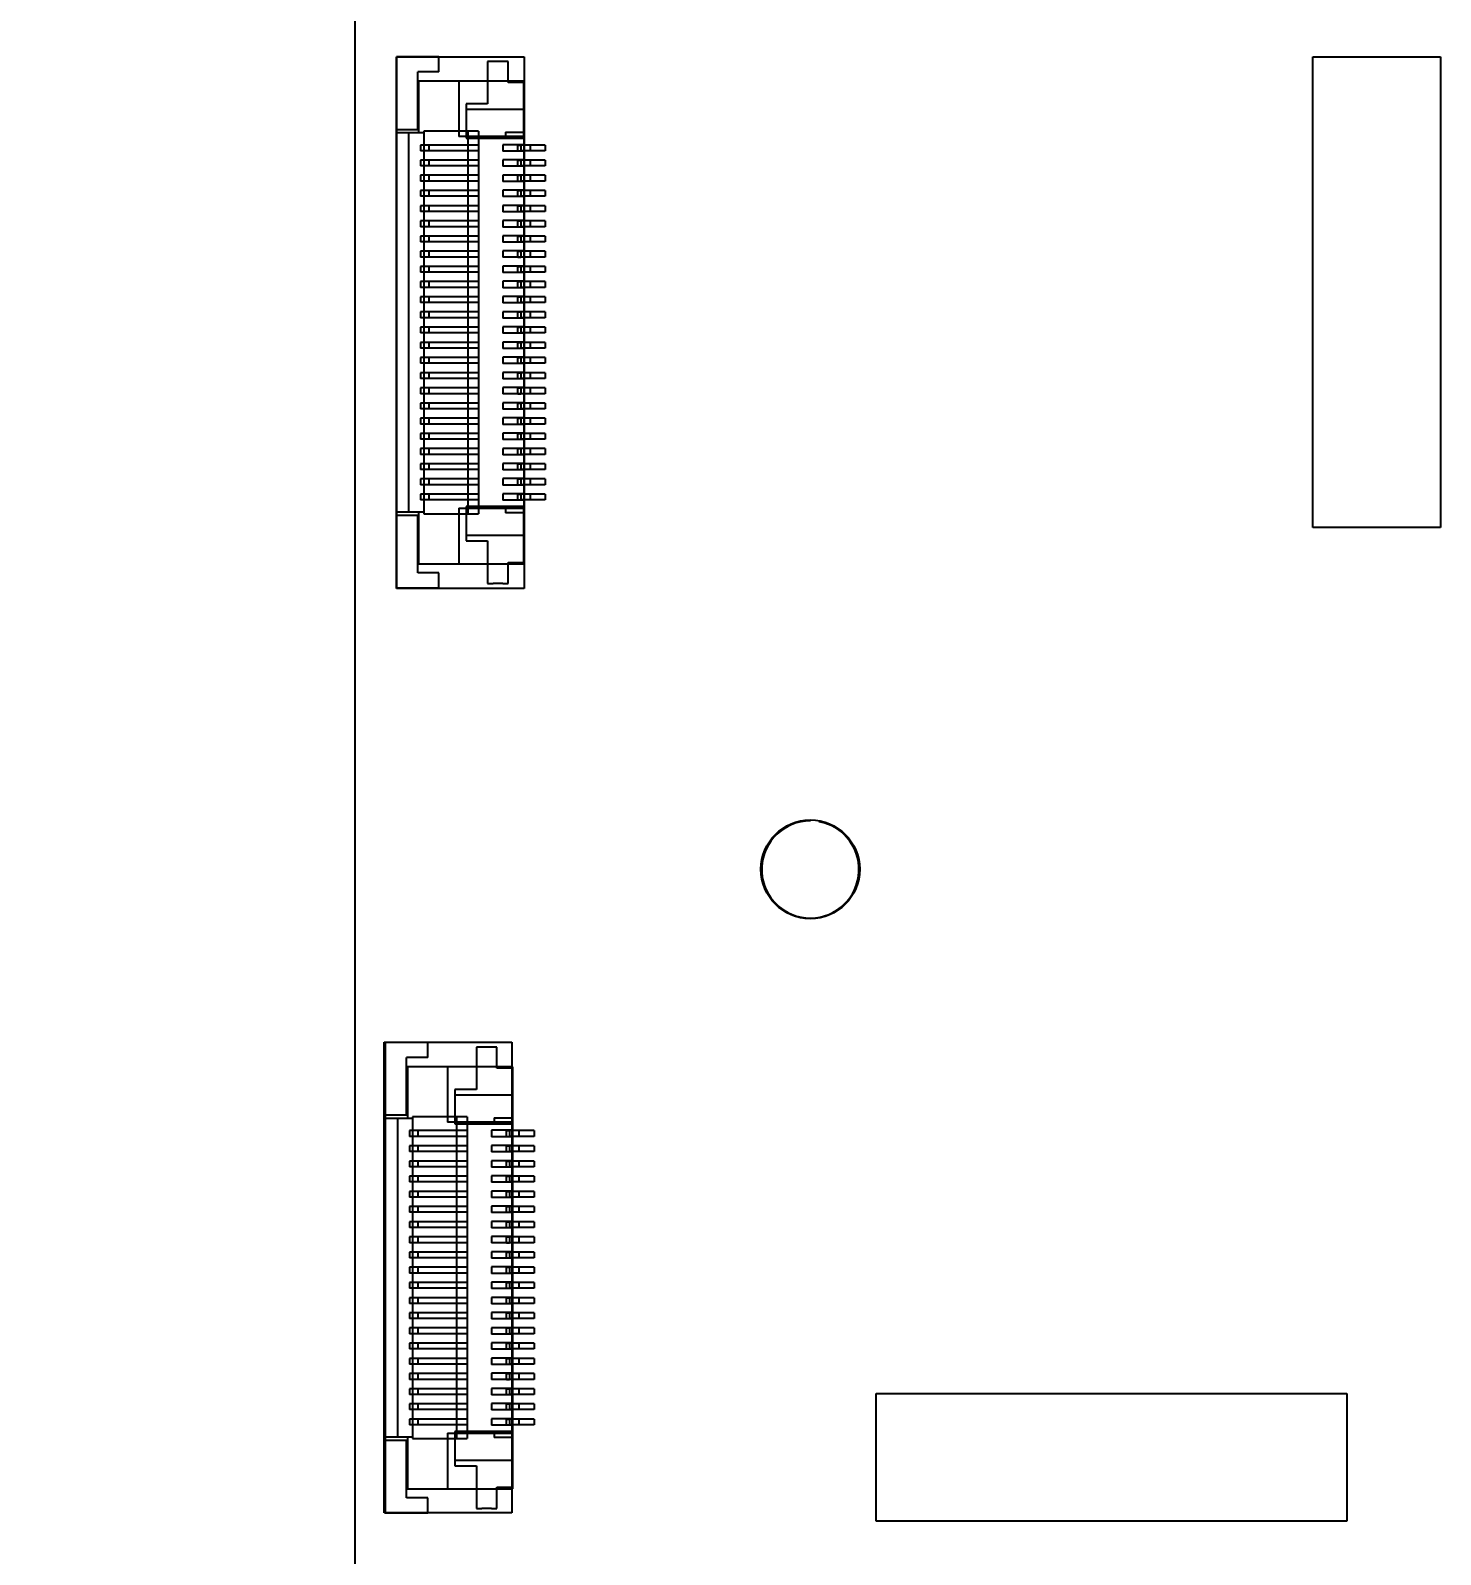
# Model space of a CAD drawing. Header units: inches. Extents: x 0 to 8.3, y 0 to 11.7.
# Drawn here: x 1.828 to 3.656, y 4.872 to 6.848 of the extents above; entities that cross this region are included whole.
import ezdxf

# ---------------------------------------------------------------- set-up
doc = ezdxf.new("R2010")
doc.units = ezdxf.units.IN
doc.header["$LTSCALE"] = 0.762205
doc.header["$MEASUREMENT"] = 0
doc.layers.get('0').update_dxf_attribs({"linetype": 'CONTINUOUS'})
doc.layers.add('02___PRT_ALL_AXES', color=7, linetype='CONTINUOUS')
doc.layers.add('03___PRT_ALL_CURVES', color=7, linetype='CONTINUOUS')
doc.styles.get("Standard").update_dxf_attribs({"font": 'txt', "width": 0.8})
doc.dimstyles.new('DIMSTYLE_1', dxfattribs={"dimtxt": 0.15625, "dimasz": 0.1875, "dimexe": 0.125, "dimexo": 0.0625, "dimgap": 0.078125, "dimtad": 0, "dimtih": 1, "dimtoh": 1, "dimzin": 4, "dimdsep": 46, "dimtxsty": 'STANDARD', "dimblk": 'CLOSED', "dimblk1": 'CLOSED', "dimblk2": 'CLOSED', "dimcen": 0.09, "dimadec": 0, "dimazin": 0, "dimtfac": 1, "dimtofl": 0, "dimtmove": 0, "dimatfit": 3, "dimldrblk": 'CLOSED', "dimfxl": 1, "dimtolj": 1, "dimtzin": 4, "dimarcsym": 0})

# ---------------------------------------------------------------- blocks, each defined once
blk = doc.blocks.new('_CLOSED')
at = {"color": 0, "linetype": 'BYBLOCK'}
for p, q in [((0, 0), (-1, 0.167)), ((-1, 0.167), (-1, -0.167)), ((-1, -0.167), (0, 0)), ((-1, 0), (0, 0))]:
    blk.add_line(p, q, dxfattribs=at)
blk = doc.blocks.new('*D0')
at = {"color": 2, "linetype": 'CONTINUOUS'}
for p, q in [((2.3435, 10.5477), (1.1297, 10.5477)), ((1.2547, 10.5477), (1.2547, 5.9165)), ((1.2547, 0.9729), (1.2547, 5.604)), ((2.3435, 0.9729), (1.1297, 0.9729))]:
    blk.add_line(p, q, dxfattribs=at)
at = {"color": 2, "linetype": 'CONTINUOUS', "xscale": 0.1875, "yscale": 0.1875, "zscale": 0.1875}
for p, rotation in [((1.2547, 10.5477), 90), ((1.2547, 0.9729), 270)]:
    blk.add_blockref('_CLOSED', p, dxfattribs=dict(at, rotation=rotation))
at = {"color": 2, "linetype": 'CONTINUOUS', "insert": (1.2547, 5.8384), "char_height": 0.15625, "width": 0.625, "attachment_point": 2, "line_spacing_factor": 0.9}
blk.add_mtext('243.2', dxfattribs=at)

msp = doc.modelspace()

# ---------------------------------------------------------------- linework, layer by layer
at = {"color": 7, "linetype": 'CONTINUOUS'}
for p, q in [((2.2485, 10.3902), (2.2485, 1.0516)), ((2.4599, 6.692), (2.4599, 6.6994)), ((2.4599, 6.6994), (2.4636, 6.6994)), ((2.4636, 6.6994), (2.4636, 6.692)), ((2.4599, 6.692), (2.4636, 6.692)), ((2.4599, 6.6723), (2.4599, 6.6797)), ((2.4599, 6.6797), (2.4636, 6.6797)), ((2.4636, 6.6797), (2.4636, 6.6723)), ((2.4599, 6.6723), (2.4636, 6.6723)), ((2.4599, 6.6526), (2.4599, 6.6601)), ((2.4599, 6.6601), (2.4636, 6.6601)), ((2.4636, 6.6601), (2.4636, 6.6526)), ((2.4599, 6.6526), (2.4636, 6.6526)), ((2.4599, 6.6329), (2.4599, 6.6404)), ((2.4599, 6.6404), (2.4636, 6.6404)), ((2.4636, 6.6404), (2.4636, 6.6329)), ((2.4599, 6.6329), (2.4636, 6.6329)), ((2.4599, 6.6132), (2.4599, 6.6207)), ((2.4599, 6.6207), (2.4636, 6.6207)), ((2.4636, 6.6207), (2.4636, 6.6132)), ((2.4599, 6.6132), (2.4636, 6.6132)), ((2.4599, 6.5935), (2.4599, 6.601)), ((2.4599, 6.601), (2.4636, 6.601)), ((2.4636, 6.601), (2.4636, 6.5935)), ((2.4599, 6.5935), (2.4636, 6.5935)), ((2.4599, 6.5738), (2.4599, 6.5813)), ((2.4599, 6.5813), (2.4636, 6.5813)), ((2.4636, 6.5813), (2.4636, 6.5738)), ((2.4599, 6.5738), (2.4636, 6.5738)), ((2.4599, 6.5542), (2.4599, 6.5616)), ((2.4599, 6.5616), (2.4636, 6.5616)), ((2.4636, 6.5616), (2.4636, 6.5542)), ((2.4599, 6.5542), (2.4636, 6.5542)), ((2.4599, 6.5345), (2.4599, 6.542)), ((2.4599, 6.542), (2.4636, 6.542)), ((2.4636, 6.542), (2.4636, 6.5345)), ((2.4599, 6.5345), (2.4636, 6.5345)), ((2.4599, 6.5148), (2.4599, 6.5223)), ((2.4599, 6.5223), (2.4636, 6.5223)), ((2.4636, 6.5223), (2.4636, 6.5148)), ((2.4599, 6.5148), (2.4636, 6.5148)), ((2.4599, 6.4951), (2.4599, 6.5026)), ((2.4599, 6.5026), (2.4636, 6.5026)), ((2.4636, 6.5026), (2.4636, 6.4951)), ((2.4599, 6.4951), (2.4636, 6.4951)), ((2.4599, 6.4754), (2.4599, 6.4829)), ((2.4599, 6.4829), (2.4636, 6.4829)), ((2.4636, 6.4829), (2.4636, 6.4754)), ((2.4599, 6.4754), (2.4636, 6.4754)), ((2.4599, 6.4557), (2.4599, 6.4632)), ((2.4599, 6.4632), (2.4636, 6.4632)), ((2.4636, 6.4632), (2.4636, 6.4557)), ((2.4599, 6.4557), (2.4636, 6.4557)), ((2.4599, 6.436), (2.4599, 6.4435)), ((2.4599, 6.4435), (2.4636, 6.4435)), ((2.4636, 6.4435), (2.4636, 6.436)), ((2.4599, 6.436), (2.4636, 6.436)), ((2.4599, 6.4164), (2.4599, 6.4238)), ((2.4599, 6.4238), (2.4636, 6.4238)), ((2.4636, 6.4238), (2.4636, 6.4164)), ((2.4599, 6.4164), (2.4636, 6.4164)), ((2.4599, 6.3967), (2.4599, 6.4042)), ((2.4599, 6.4042), (2.4636, 6.4042)), ((2.4636, 6.4042), (2.4636, 6.3967)), ((2.4599, 6.3967), (2.4636, 6.3967)), ((2.4599, 6.377), (2.4599, 6.3845)), ((2.4599, 6.3845), (2.4636, 6.3845)), ((2.4636, 6.3845), (2.4636, 6.377)), ((2.4599, 6.377), (2.4636, 6.377)), ((2.4599, 6.3573), (2.4599, 6.3648)), ((2.4599, 6.3648), (2.4636, 6.3648)), ((2.4636, 6.3648), (2.4636, 6.3573)), ((2.4599, 6.3573), (2.4636, 6.3573)), ((2.4599, 6.3376), (2.4599, 6.3451)), ((2.4599, 6.3451), (2.4636, 6.3451)), ((2.4636, 6.3451), (2.4636, 6.3376)), ((2.4599, 6.3376), (2.4636, 6.3376)), ((2.4599, 6.3179), (2.4599, 6.3254)), ((2.4599, 6.3254), (2.4636, 6.3254)), ((2.4636, 6.3254), (2.4636, 6.3179)), ((2.4599, 6.3179), (2.4636, 6.3179)), ((2.4599, 6.2983), (2.4599, 6.3057)), ((2.4599, 6.3057), (2.4636, 6.3057)), ((2.4636, 6.3057), (2.4636, 6.2983)), ((2.4599, 6.2983), (2.4636, 6.2983)), ((2.4599, 6.2786), (2.4599, 6.286)), ((2.4599, 6.286), (2.4636, 6.286)), ((2.4636, 6.286), (2.4636, 6.2786)), ((2.4599, 6.2786), (2.4636, 6.2786)), ((2.4599, 6.2589), (2.4599, 6.2664)), ((2.4599, 6.2664), (2.4636, 6.2664)), ((2.4636, 6.2664), (2.4636, 6.2589)), ((2.4599, 6.2589), (2.4636, 6.2589)), ((2.4599, 6.2392), (2.4599, 6.2467)), ((2.4599, 6.2467), (2.4636, 6.2467)), ((2.4636, 6.2467), (2.4636, 6.2392)), ((2.4599, 6.2392), (2.4636, 6.2392)), ((2.4453, 5.414), (2.4453, 5.4215)), ((2.4453, 5.4215), (2.4491, 5.4215)), ((2.4491, 5.4215), (2.4491, 5.414)), ((2.4453, 5.414), (2.4491, 5.414)), ((2.4453, 5.3943), (2.4453, 5.4018)), ((2.4453, 5.4018), (2.4491, 5.4018)), ((2.4491, 5.4018), (2.4491, 5.3943)), ((2.4453, 5.3943), (2.4491, 5.3943)), ((2.4453, 5.3746), (2.4453, 5.3821)), ((2.4453, 5.3821), (2.4491, 5.3821)), ((2.4491, 5.3821), (2.4491, 5.3746)), ((2.4453, 5.3746), (2.4491, 5.3746)), ((2.4453, 5.3549), (2.4453, 5.3624)), ((2.4453, 5.3624), (2.4491, 5.3624)), ((2.4491, 5.3624), (2.4491, 5.3549)), ((2.4453, 5.3549), (2.4491, 5.3549)), ((2.4453, 5.3353), (2.4453, 5.3427)), ((2.4453, 5.3427), (2.4491, 5.3427)), ((2.4491, 5.3427), (2.4491, 5.3353)), ((2.4453, 5.3353), (2.4491, 5.3353)), ((2.4453, 5.3156), (2.4453, 5.3231)), ((2.4453, 5.3231), (2.4491, 5.3231)), ((2.4453, 5.3156), (2.4491, 5.3156)), ((2.4491, 5.3231), (2.4491, 5.3156)), ((2.4453, 5.2959), (2.4453, 5.3034)), ((2.4453, 5.3034), (2.4491, 5.3034)), ((2.4453, 5.2959), (2.4491, 5.2959)), ((2.4491, 5.3034), (2.4491, 5.2959)), ((2.4453, 5.2762), (2.4453, 5.2837)), ((2.4453, 5.2837), (2.4491, 5.2837)), ((2.4453, 5.2762), (2.4491, 5.2762)), ((2.4491, 5.2837), (2.4491, 5.2762)), ((2.4453, 5.2565), (2.4453, 5.264)), ((2.4453, 5.264), (2.4491, 5.264)), ((2.4453, 5.2565), (2.4491, 5.2565)), ((2.4491, 5.264), (2.4491, 5.2565)), ((2.4453, 5.2368), (2.4453, 5.2443)), ((2.4453, 5.2443), (2.4491, 5.2443)), ((2.4453, 5.2368), (2.4491, 5.2368)), ((2.4491, 5.2443), (2.4491, 5.2368)), ((2.4453, 5.2171), (2.4453, 5.2246)), ((2.4453, 5.2246), (2.4491, 5.2246)), ((2.4453, 5.2171), (2.4491, 5.2171)), ((2.4491, 5.2246), (2.4491, 5.2171)), ((2.4453, 5.1975), (2.4453, 5.2049)), ((2.4453, 5.2049), (2.4491, 5.2049)), ((2.4453, 5.1975), (2.4491, 5.1975)), ((2.4491, 5.2049), (2.4491, 5.1975)), ((2.4453, 5.1778), (2.4453, 5.1853)), ((2.4453, 5.1853), (2.4491, 5.1853)), ((2.4453, 5.1778), (2.4491, 5.1778)), ((2.4491, 5.1853), (2.4491, 5.1778)), ((2.4453, 5.1581), (2.4453, 5.1656)), ((2.4453, 5.1656), (2.4491, 5.1656)), ((2.4453, 5.1581), (2.4491, 5.1581)), ((2.4491, 5.1656), (2.4491, 5.1581)), ((2.4453, 5.1384), (2.4453, 5.1459)), ((2.4453, 5.1459), (2.4491, 5.1459)), ((2.4453, 5.1384), (2.4491, 5.1384)), ((2.4491, 5.1459), (2.4491, 5.1384)), ((2.4453, 5.1187), (2.4453, 5.1262)), ((2.4453, 5.1262), (2.4491, 5.1262)), ((2.4453, 5.1187), (2.4491, 5.1187)), ((2.4491, 5.1262), (2.4491, 5.1187)), ((2.4453, 5.099), (2.4453, 5.1065)), ((2.4453, 5.1065), (2.4491, 5.1065)), ((2.4453, 5.099), (2.4491, 5.099)), ((2.4491, 5.1065), (2.4491, 5.099)), ((2.4453, 5.0794), (2.4453, 5.0868)), ((2.4453, 5.0868), (2.4491, 5.0868)), ((2.4453, 5.0794), (2.4491, 5.0794)), ((2.4491, 5.0868), (2.4491, 5.0794)), ((2.4453, 5.0597), (2.4453, 5.0671)), ((2.4453, 5.0671), (2.4491, 5.0671)), ((2.4453, 5.0597), (2.4491, 5.0597)), ((2.4491, 5.0671), (2.4491, 5.0597)), ((2.4453, 5.04), (2.4453, 5.0475)), ((2.4453, 5.0475), (2.4491, 5.0475)), ((2.4453, 5.04), (2.4491, 5.04)), ((2.4491, 5.0475), (2.4491, 5.04))]:
    msp.add_line(p, q, dxfattribs=at)
at = {"color": 6, "linetype": 'CONTINUOUS'}
for p, q in [((2.3024, 6.8138), (2.3024, 6.1248)), ((2.3575, 6.8138), (2.3024, 6.8138)), ((2.3575, 6.7941), (2.3575, 6.8138)), ((2.4205, 6.8077), (2.4205, 6.7526)), ((2.4276, 6.8077), (2.4205, 6.8077)), ((2.4402, 6.8079), (2.4276, 6.8077)), ((2.4473, 6.8079), (2.4402, 6.8079)), ((2.4473, 6.7803), (2.4473, 6.8079)), ((2.33, 6.7193), (2.33, 6.7941)), ((2.3575, 6.7941), (2.33, 6.7941)), ((2.3312, 6.7823), (2.3312, 6.7154)), ((2.4678, 6.7823), (2.3312, 6.7823)), ((2.3831, 6.7823), (2.3831, 6.7103)), ((2.4674, 6.7803), (2.4473, 6.7803)), ((2.4674, 6.7081), (2.4674, 6.7803)), ((2.4678, 6.1563), (2.4678, 6.7823)), ((2.3312, 6.7469), (2.33, 6.7469)), ((2.3926, 6.7526), (2.3926, 6.7081)), ((2.4205, 6.7526), (2.3926, 6.7526)), ((2.4674, 6.7455), (2.3926, 6.7455)), ((2.3312, 6.7193), (2.3024, 6.7193)), ((2.3312, 6.724), (2.33, 6.724)), ((2.3378, 6.7154), (2.3024, 6.7154)), ((2.3182, 6.7154), (2.3182, 6.2233)), ((2.3338, 6.6994), (2.3338, 6.692)), ((2.4087, 6.6994), (2.3338, 6.6994)), ((2.3378, 6.7173), (2.3378, 6.2213)), ((2.4087, 6.7173), (2.3378, 6.7173)), ((2.345, 6.692), (2.345, 6.6994)), ((2.4678, 6.7103), (2.3831, 6.7103)), ((2.3926, 6.714), (2.3923, 6.7103)), ((2.3926, 6.7081), (2.4674, 6.7081)), ((2.3949, 6.7173), (2.3949, 6.2213)), ((2.4087, 6.7173), (2.4087, 6.2213)), ((2.4402, 6.6998), (2.4402, 6.6916)), ((2.4678, 6.6998), (2.4402, 6.6998)), ((2.4438, 6.7159), (2.4438, 6.7103)), ((2.4438, 6.7159), (2.4674, 6.7159)), ((2.4953, 6.6994), (2.4636, 6.6994)), ((2.4756, 6.6994), (2.4756, 6.692)), ((2.4953, 6.6994), (2.4953, 6.692)), ((2.4087, 6.692), (2.3338, 6.692)), ((2.3338, 6.6797), (2.3338, 6.6723)), ((2.4087, 6.6797), (2.3338, 6.6797)), ((2.345, 6.6723), (2.345, 6.6797)), ((2.4678, 6.6916), (2.4402, 6.6916)), ((2.4402, 6.6801), (2.4402, 6.6719)), ((2.4678, 6.6801), (2.4402, 6.6801)), ((2.4953, 6.692), (2.4636, 6.692)), ((2.4953, 6.6797), (2.4636, 6.6797)), ((2.4756, 6.6797), (2.4756, 6.6723)), ((2.4953, 6.6797), (2.4953, 6.6723)), ((2.4087, 6.6723), (2.3338, 6.6723)), ((2.3338, 6.6601), (2.3338, 6.6526)), ((2.4087, 6.6601), (2.3338, 6.6601)), ((2.345, 6.6526), (2.345, 6.6601)), ((2.4678, 6.6719), (2.4402, 6.6719)), ((2.4402, 6.6605), (2.4402, 6.6522)), ((2.4678, 6.6605), (2.4402, 6.6605)), ((2.4953, 6.6723), (2.4636, 6.6723)), ((2.4953, 6.6601), (2.4636, 6.6601)), ((2.4756, 6.6601), (2.4756, 6.6526)), ((2.4953, 6.6601), (2.4953, 6.6526)), ((2.4087, 6.6526), (2.3338, 6.6526)), ((2.3338, 6.6404), (2.3338, 6.6329)), ((2.4087, 6.6404), (2.3338, 6.6404)), ((2.345, 6.6329), (2.345, 6.6404)), ((2.4678, 6.6522), (2.4402, 6.6522)), ((2.4402, 6.6408), (2.4402, 6.6325)), ((2.4678, 6.6408), (2.4402, 6.6408)), ((2.4953, 6.6526), (2.4636, 6.6526)), ((2.4953, 6.6404), (2.4636, 6.6404)), ((2.4756, 6.6404), (2.4756, 6.6329)), ((2.4953, 6.6404), (2.4953, 6.6329)), ((2.4087, 6.6329), (2.3338, 6.6329)), ((2.3338, 6.6207), (2.3338, 6.6132)), ((2.4087, 6.6207), (2.3338, 6.6207)), ((2.345, 6.6132), (2.345, 6.6207)), ((2.4678, 6.6325), (2.4402, 6.6325)), ((2.4402, 6.6211), (2.4402, 6.6128)), ((2.4678, 6.6211), (2.4402, 6.6211)), ((2.4953, 6.6329), (2.4636, 6.6329)), ((2.4953, 6.6207), (2.4636, 6.6207)), ((2.4756, 6.6207), (2.4756, 6.6132)), ((2.4953, 6.6207), (2.4953, 6.6132)), ((2.4087, 6.6132), (2.3338, 6.6132)), ((2.3338, 6.601), (2.3338, 6.5935)), ((2.4087, 6.601), (2.3338, 6.601)), ((2.345, 6.5935), (2.345, 6.601)), ((2.4678, 6.6128), (2.4402, 6.6128)), ((2.4402, 6.6014), (2.4402, 6.5931)), ((2.4678, 6.6014), (2.4402, 6.6014)), ((2.4953, 6.6132), (2.4636, 6.6132)), ((2.4953, 6.601), (2.4636, 6.601)), ((2.4756, 6.601), (2.4756, 6.5935)), ((2.4953, 6.601), (2.4953, 6.5935)), ((2.4087, 6.5935), (2.3338, 6.5935)), ((2.3338, 6.5813), (2.3338, 6.5738)), ((2.4087, 6.5813), (2.3338, 6.5813)), ((2.345, 6.5738), (2.345, 6.5813)), ((2.4678, 6.5931), (2.4402, 6.5931)), ((2.4402, 6.5817), (2.4402, 6.5734)), ((2.4678, 6.5817), (2.4402, 6.5817)), ((2.4953, 6.5935), (2.4636, 6.5935)), ((2.4953, 6.5813), (2.4636, 6.5813)), ((2.4756, 6.5813), (2.4756, 6.5738)), ((2.4953, 6.5813), (2.4953, 6.5738)), ((2.4087, 6.5738), (2.3338, 6.5738)), ((2.3338, 6.5616), (2.3338, 6.5542)), ((2.4087, 6.5616), (2.3338, 6.5616)), ((2.345, 6.5542), (2.345, 6.5616)), ((2.4678, 6.5734), (2.4402, 6.5734)), ((2.4402, 6.562), (2.4402, 6.5538)), ((2.4678, 6.562), (2.4402, 6.562)), ((2.4953, 6.5738), (2.4636, 6.5738)), ((2.4953, 6.5616), (2.4636, 6.5616)), ((2.4756, 6.5616), (2.4756, 6.5542)), ((2.4953, 6.5616), (2.4953, 6.5542)), ((2.4087, 6.5542), (2.3338, 6.5542)), ((2.3338, 6.542), (2.3338, 6.5345)), ((2.4087, 6.542), (2.3338, 6.542)), ((2.345, 6.5345), (2.345, 6.542)), ((2.4678, 6.5538), (2.4402, 6.5538)), ((2.4402, 6.5423), (2.4402, 6.5341)), ((2.4678, 6.5423), (2.4402, 6.5423)), ((2.4953, 6.5542), (2.4636, 6.5542)), ((2.4953, 6.542), (2.4636, 6.542)), ((2.4756, 6.542), (2.4756, 6.5345)), ((2.4953, 6.542), (2.4953, 6.5345)), ((2.4087, 6.5345), (2.3338, 6.5345)), ((2.3338, 6.5223), (2.3338, 6.5148)), ((2.4087, 6.5223), (2.3338, 6.5223)), ((2.345, 6.5148), (2.345, 6.5223)), ((2.4678, 6.5341), (2.4402, 6.5341)), ((2.4402, 6.5227), (2.4402, 6.5144)), ((2.4678, 6.5227), (2.4402, 6.5227)), ((2.4953, 6.5345), (2.4636, 6.5345)), ((2.4953, 6.5223), (2.4636, 6.5223)), ((2.4756, 6.5223), (2.4756, 6.5148)), ((2.4953, 6.5223), (2.4953, 6.5148)), ((2.4087, 6.5148), (2.3338, 6.5148)), ((2.3338, 6.5026), (2.3338, 6.4951)), ((2.4087, 6.5026), (2.3338, 6.5026)), ((2.345, 6.4951), (2.345, 6.5026)), ((2.4678, 6.5144), (2.4402, 6.5144)), ((2.4402, 6.503), (2.4402, 6.4947)), ((2.4678, 6.503), (2.4402, 6.503)), ((2.4953, 6.5148), (2.4636, 6.5148)), ((2.4953, 6.5026), (2.4636, 6.5026)), ((2.4756, 6.5026), (2.4756, 6.4951)), ((2.4953, 6.5026), (2.4953, 6.4951)), ((2.4087, 6.4951), (2.3338, 6.4951)), ((2.3338, 6.4829), (2.3338, 6.4754)), ((2.4087, 6.4829), (2.3338, 6.4829)), ((2.345, 6.4754), (2.345, 6.4829)), ((2.4678, 6.4947), (2.4402, 6.4947)), ((2.4402, 6.4833), (2.4402, 6.475)), ((2.4678, 6.4833), (2.4402, 6.4833)), ((2.4953, 6.4951), (2.4636, 6.4951)), ((2.4953, 6.4829), (2.4636, 6.4829)), ((2.4756, 6.4829), (2.4756, 6.4754)), ((2.4953, 6.4829), (2.4953, 6.4754)), ((2.4087, 6.4754), (2.3338, 6.4754)), ((2.3338, 6.4632), (2.3338, 6.4557)), ((2.4087, 6.4632), (2.3338, 6.4632)), ((2.345, 6.4557), (2.345, 6.4632)), ((2.4678, 6.475), (2.4402, 6.475)), ((2.4402, 6.4636), (2.4402, 6.4553)), ((2.4678, 6.4636), (2.4402, 6.4636)), ((2.4953, 6.4754), (2.4636, 6.4754)), ((2.4953, 6.4632), (2.4636, 6.4632)), ((2.4756, 6.4632), (2.4756, 6.4557)), ((2.4953, 6.4632), (2.4953, 6.4557)), ((2.4087, 6.4557), (2.3338, 6.4557)), ((2.3338, 6.4435), (2.3338, 6.436)), ((2.4087, 6.4435), (2.3338, 6.4435)), ((2.345, 6.436), (2.345, 6.4435)), ((2.4678, 6.4553), (2.4402, 6.4553)), ((2.4402, 6.4439), (2.4402, 6.4357)), ((2.4678, 6.4439), (2.4402, 6.4439)), ((2.4953, 6.4557), (2.4636, 6.4557)), ((2.4953, 6.4435), (2.4636, 6.4435)), ((2.4756, 6.4435), (2.4756, 6.436)), ((2.4953, 6.4435), (2.4953, 6.436)), ((2.4087, 6.436), (2.3338, 6.436)), ((2.3338, 6.4238), (2.3338, 6.4164)), ((2.4087, 6.4238), (2.3338, 6.4238)), ((2.345, 6.4164), (2.345, 6.4238)), ((2.4678, 6.4357), (2.4402, 6.4357)), ((2.4402, 6.4242), (2.4402, 6.416)), ((2.4678, 6.4242), (2.4402, 6.4242)), ((2.4953, 6.436), (2.4636, 6.436)), ((2.4953, 6.4238), (2.4636, 6.4238)), ((2.4756, 6.4238), (2.4756, 6.4164)), ((2.4953, 6.4238), (2.4953, 6.4164)), ((2.4087, 6.4164), (2.3338, 6.4164)), ((2.3338, 6.4042), (2.3338, 6.3967)), ((2.4087, 6.4042), (2.3338, 6.4042)), ((2.345, 6.3967), (2.345, 6.4042)), ((2.4678, 6.416), (2.4402, 6.416)), ((2.4402, 6.4045), (2.4402, 6.3963)), ((2.4678, 6.4045), (2.4402, 6.4045)), ((2.4953, 6.4164), (2.4636, 6.4164)), ((2.4953, 6.4042), (2.4636, 6.4042)), ((2.4756, 6.4042), (2.4756, 6.3967)), ((2.4953, 6.4042), (2.4953, 6.3967)), ((2.4087, 6.3967), (2.3338, 6.3967)), ((2.3338, 6.3845), (2.3338, 6.377)), ((2.4087, 6.3845), (2.3338, 6.3845)), ((2.345, 6.377), (2.345, 6.3845)), ((2.4678, 6.3963), (2.4402, 6.3963)), ((2.4402, 6.3849), (2.4402, 6.3766)), ((2.4678, 6.3849), (2.4402, 6.3849)), ((2.4953, 6.3967), (2.4636, 6.3967)), ((2.4953, 6.3845), (2.4636, 6.3845)), ((2.4756, 6.3845), (2.4756, 6.377)), ((2.4953, 6.3845), (2.4953, 6.377)), ((2.4087, 6.377), (2.3338, 6.377)), ((2.3338, 6.3648), (2.3338, 6.3573)), ((2.4087, 6.3648), (2.3338, 6.3648)), ((2.345, 6.3573), (2.345, 6.3648)), ((2.4678, 6.3766), (2.4402, 6.3766)), ((2.4402, 6.3652), (2.4402, 6.3569)), ((2.4678, 6.3652), (2.4402, 6.3652)), ((2.4953, 6.377), (2.4636, 6.377)), ((2.4953, 6.3648), (2.4636, 6.3648)), ((2.4756, 6.3648), (2.4756, 6.3573)), ((2.4953, 6.3648), (2.4953, 6.3573)), ((2.4087, 6.3573), (2.3338, 6.3573)), ((2.3338, 6.3451), (2.3338, 6.3376)), ((2.4087, 6.3451), (2.3338, 6.3451)), ((2.345, 6.3376), (2.345, 6.3451)), ((2.4678, 6.3569), (2.4402, 6.3569)), ((2.4402, 6.3455), (2.4402, 6.3372)), ((2.4678, 6.3455), (2.4402, 6.3455)), ((2.4953, 6.3573), (2.4636, 6.3573)), ((2.4953, 6.3451), (2.4636, 6.3451)), ((2.4756, 6.3451), (2.4756, 6.3376)), ((2.4953, 6.3451), (2.4953, 6.3376)), ((2.4087, 6.3376), (2.3338, 6.3376)), ((2.3338, 6.3254), (2.3338, 6.3179)), ((2.4087, 6.3254), (2.3338, 6.3254)), ((2.345, 6.3179), (2.345, 6.3254)), ((2.4678, 6.3372), (2.4402, 6.3372)), ((2.4402, 6.3258), (2.4402, 6.3175)), ((2.4678, 6.3258), (2.4402, 6.3258)), ((2.4953, 6.3376), (2.4636, 6.3376)), ((2.4953, 6.3254), (2.4636, 6.3254)), ((2.4756, 6.3254), (2.4756, 6.3179)), ((2.4953, 6.3254), (2.4953, 6.3179)), ((2.4087, 6.3179), (2.3338, 6.3179)), ((2.3338, 6.3057), (2.3338, 6.2983)), ((2.4087, 6.3057), (2.3338, 6.3057)), ((2.345, 6.2983), (2.345, 6.3057)), ((2.4678, 6.3175), (2.4402, 6.3175)), ((2.4402, 6.3061), (2.4402, 6.2979)), ((2.4678, 6.3061), (2.4402, 6.3061)), ((2.4953, 6.3179), (2.4636, 6.3179)), ((2.4953, 6.3057), (2.4636, 6.3057)), ((2.4756, 6.3057), (2.4756, 6.2983)), ((2.4953, 6.3057), (2.4953, 6.2983)), ((2.4087, 6.2983), (2.3338, 6.2983)), ((2.3338, 6.286), (2.3338, 6.2786)), ((2.4087, 6.286), (2.3338, 6.286)), ((2.345, 6.2786), (2.345, 6.286)), ((2.4678, 6.2979), (2.4402, 6.2979)), ((2.4402, 6.2864), (2.4402, 6.2782)), ((2.4678, 6.2864), (2.4402, 6.2864)), ((2.4953, 6.2983), (2.4636, 6.2983)), ((2.4953, 6.286), (2.4636, 6.286)), ((2.4756, 6.286), (2.4756, 6.2786)), ((2.4953, 6.286), (2.4953, 6.2786)), ((2.4087, 6.2786), (2.3338, 6.2786)), ((2.3338, 6.2664), (2.3338, 6.2589)), ((2.4087, 6.2664), (2.3338, 6.2664)), ((2.345, 6.2589), (2.345, 6.2664)), ((2.4678, 6.2782), (2.4402, 6.2782)), ((2.4402, 6.2668), (2.4402, 6.2585)), ((2.4678, 6.2668), (2.4402, 6.2668)), ((2.4953, 6.2786), (2.4636, 6.2786)), ((2.4953, 6.2664), (2.4636, 6.2664)), ((2.4756, 6.2664), (2.4756, 6.2589)), ((2.4953, 6.2664), (2.4953, 6.2589)), ((2.4087, 6.2589), (2.3338, 6.2589)), ((2.3338, 6.2467), (2.3338, 6.2392)), ((2.4087, 6.2467), (2.3338, 6.2467)), ((2.345, 6.2392), (2.345, 6.2467)), ((2.4678, 6.2585), (2.4402, 6.2585)), ((2.4402, 6.2471), (2.4402, 6.2388)), ((2.4678, 6.2471), (2.4402, 6.2471)), ((2.4953, 6.2589), (2.4636, 6.2589)), ((2.4953, 6.2467), (2.4636, 6.2467)), ((2.4756, 6.2467), (2.4756, 6.2392)), ((2.4953, 6.2467), (2.4953, 6.2392)), ((2.4087, 6.2392), (2.3338, 6.2392)), ((2.3831, 6.2284), (2.3831, 6.1563)), ((2.3831, 6.2284), (2.4678, 6.2284)), ((2.3926, 6.2306), (2.3926, 6.1861)), ((2.4674, 6.2306), (2.3926, 6.2306)), ((2.4678, 6.2388), (2.4402, 6.2388)), ((2.4438, 6.2284), (2.4438, 6.2227)), ((2.4953, 6.2392), (2.4636, 6.2392)), ((2.4674, 6.1583), (2.4674, 6.2306)), ((2.3378, 6.2233), (2.3024, 6.2233)), ((2.3024, 6.2193), (2.3312, 6.2193)), ((2.33, 6.1445), (2.33, 6.2193)), ((2.3312, 6.2146), (2.33, 6.2146)), ((2.3312, 6.2233), (2.3312, 6.1563)), ((2.3378, 6.2213), (2.4087, 6.2213)), ((2.4674, 6.2227), (2.4438, 6.2227)), ((2.3312, 6.1918), (2.33, 6.1918)), ((2.4674, 6.1932), (2.3926, 6.1932)), ((2.3926, 6.1861), (2.4205, 6.1861)), ((2.4205, 6.1861), (2.4205, 6.1309)), ((2.3312, 6.1563), (2.4678, 6.1563)), ((2.4473, 6.1307), (2.4473, 6.1583)), ((2.4473, 6.1583), (2.4674, 6.1583)), ((2.3575, 6.1445), (2.33, 6.1445)), ((2.3575, 6.1248), (2.3575, 6.1445)), ((2.4205, 6.1309), (2.4276, 6.1309)), ((2.4402, 6.1307), (2.4276, 6.1309)), ((2.4402, 6.1307), (2.4473, 6.1307)), ((2.3575, 6.1248), (2.3024, 6.1248)), ((2.2878, 5.5358), (2.2878, 4.9256)), ((2.343, 5.5358), (2.2878, 5.5358)), ((2.343, 5.5162), (2.343, 5.5358)), ((2.3154, 5.4414), (2.3154, 5.5162)), ((2.343, 5.5162), (2.3154, 5.5162)), ((2.406, 5.5297), (2.406, 5.4746)), ((2.413, 5.5297), (2.406, 5.5297)), ((2.4256, 5.5299), (2.413, 5.5297)), ((2.4327, 5.5299), (2.4256, 5.5299)), ((2.4327, 5.5024), (2.4327, 5.5299)), ((2.3166, 5.5044), (2.3166, 5.4374)), ((2.4532, 5.5044), (2.3166, 5.5044)), ((2.3686, 5.5044), (2.3686, 5.4323)), ((2.4528, 5.5024), (2.4327, 5.5024)), ((2.4528, 5.4301), (2.4528, 5.5024)), ((2.4532, 4.9571), (2.4532, 5.5044)), ((2.378, 5.4746), (2.378, 5.4301)), ((2.406, 5.4746), (2.378, 5.4746)), ((2.3166, 5.4689), (2.3154, 5.4689)), ((2.4528, 5.4675), (2.378, 5.4675)), ((2.3166, 5.4414), (2.2878, 5.4414)), ((2.3233, 5.4374), (2.2878, 5.4374)), ((2.3036, 5.4374), (2.3036, 5.024)), ((2.3166, 5.4461), (2.3154, 5.4461)), ((2.3233, 5.4394), (2.3233, 5.0221)), ((2.3941, 5.4394), (2.3233, 5.4394)), ((2.378, 5.436), (2.3778, 5.4323)), ((2.3804, 5.4394), (2.3804, 5.0221)), ((2.3941, 5.4394), (2.3941, 5.0221)), ((2.4292, 5.438), (2.4292, 5.4323)), ((2.4292, 5.438), (2.4528, 5.438)), ((2.3192, 5.4215), (2.3192, 5.414)), ((2.3941, 5.4215), (2.3192, 5.4215)), ((2.3305, 5.414), (2.3305, 5.4215)), ((2.4532, 5.4323), (2.3686, 5.4323)), ((2.378, 5.4301), (2.4528, 5.4301)), ((2.4256, 5.4219), (2.4256, 5.4136)), ((2.4532, 5.4219), (2.4256, 5.4219)), ((2.4808, 5.4215), (2.4491, 5.4215)), ((2.4611, 5.4215), (2.4611, 5.414)), ((2.4808, 5.4215), (2.4808, 5.414)), ((2.3941, 5.414), (2.3192, 5.414)), ((2.3192, 5.4018), (2.3192, 5.3943)), ((2.3941, 5.4018), (2.3192, 5.4018)), ((2.3305, 5.3943), (2.3305, 5.4018)), ((2.4532, 5.4136), (2.4256, 5.4136)), ((2.4256, 5.4022), (2.4256, 5.3939)), ((2.4532, 5.4022), (2.4256, 5.4022)), ((2.4808, 5.414), (2.4491, 5.414)), ((2.4808, 5.4018), (2.4491, 5.4018)), ((2.4611, 5.4018), (2.4611, 5.3943)), ((2.4808, 5.4018), (2.4808, 5.3943)), ((2.3941, 5.3943), (2.3192, 5.3943)), ((2.3192, 5.3821), (2.3192, 5.3746)), ((2.3941, 5.3821), (2.3192, 5.3821)), ((2.3305, 5.3746), (2.3305, 5.3821)), ((2.4532, 5.3939), (2.4256, 5.3939)), ((2.4256, 5.3825), (2.4256, 5.3742)), ((2.4532, 5.3825), (2.4256, 5.3825)), ((2.4808, 5.3943), (2.4491, 5.3943)), ((2.4808, 5.3821), (2.4491, 5.3821)), ((2.4611, 5.3821), (2.4611, 5.3746)), ((2.4808, 5.3821), (2.4808, 5.3746)), ((2.3941, 5.3746), (2.3192, 5.3746)), ((2.3192, 5.3624), (2.3192, 5.3549)), ((2.3941, 5.3624), (2.3192, 5.3624)), ((2.3305, 5.3549), (2.3305, 5.3624)), ((2.4532, 5.3742), (2.4256, 5.3742)), ((2.4256, 5.3628), (2.4256, 5.3545)), ((2.4532, 5.3628), (2.4256, 5.3628)), ((2.4808, 5.3746), (2.4491, 5.3746)), ((2.4808, 5.3624), (2.4491, 5.3624)), ((2.4611, 5.3624), (2.4611, 5.3549)), ((2.4808, 5.3624), (2.4808, 5.3549)), ((2.3941, 5.3549), (2.3192, 5.3549)), ((2.3192, 5.3427), (2.3192, 5.3353)), ((2.3941, 5.3427), (2.3192, 5.3427)), ((2.3305, 5.3353), (2.3305, 5.3427)), ((2.4532, 5.3545), (2.4256, 5.3545)), ((2.4256, 5.3431), (2.4256, 5.3349)), ((2.4532, 5.3431), (2.4256, 5.3431)), ((2.4808, 5.3549), (2.4491, 5.3549)), ((2.4808, 5.3427), (2.4491, 5.3427)), ((2.4611, 5.3427), (2.4611, 5.3353)), ((2.4808, 5.3427), (2.4808, 5.3353)), ((2.3941, 5.3353), (2.3192, 5.3353)), ((2.3192, 5.3231), (2.3192, 5.3156)), ((2.3941, 5.3231), (2.3192, 5.3231)), ((2.3941, 5.3156), (2.3192, 5.3156)), ((2.3305, 5.3156), (2.3305, 5.3231)), ((2.4532, 5.3349), (2.4256, 5.3349)), ((2.4256, 5.3234), (2.4256, 5.3152)), ((2.4532, 5.3234), (2.4256, 5.3234)), ((2.4808, 5.3353), (2.4491, 5.3353)), ((2.4808, 5.3231), (2.4491, 5.3231)), ((2.4808, 5.3156), (2.4491, 5.3156)), ((2.4611, 5.3231), (2.4611, 5.3156)), ((2.4808, 5.3231), (2.4808, 5.3156)), ((2.3192, 5.3034), (2.3192, 5.2959)), ((2.3941, 5.3034), (2.3192, 5.3034)), ((2.3941, 5.2959), (2.3192, 5.2959)), ((2.3305, 5.2959), (2.3305, 5.3034)), ((2.4532, 5.3152), (2.4256, 5.3152)), ((2.4256, 5.3038), (2.4256, 5.2955)), ((2.4532, 5.3038), (2.4256, 5.3038)), ((2.4808, 5.3034), (2.4491, 5.3034)), ((2.4808, 5.2959), (2.4491, 5.2959)), ((2.4611, 5.3034), (2.4611, 5.2959)), ((2.4808, 5.3034), (2.4808, 5.2959)), ((2.3192, 5.2837), (2.3192, 5.2762)), ((2.3941, 5.2837), (2.3192, 5.2837)), ((2.3941, 5.2762), (2.3192, 5.2762)), ((2.3305, 5.2762), (2.3305, 5.2837)), ((2.4532, 5.2955), (2.4256, 5.2955)), ((2.4256, 5.2841), (2.4256, 5.2758)), ((2.4532, 5.2841), (2.4256, 5.2841)), ((2.4808, 5.2837), (2.4491, 5.2837)), ((2.4808, 5.2762), (2.4491, 5.2762)), ((2.4611, 5.2837), (2.4611, 5.2762)), ((2.4808, 5.2837), (2.4808, 5.2762)), ((2.3192, 5.264), (2.3192, 5.2565)), ((2.3941, 5.264), (2.3192, 5.264)), ((2.3941, 5.2565), (2.3192, 5.2565)), ((2.3305, 5.2565), (2.3305, 5.264)), ((2.4532, 5.2758), (2.4256, 5.2758)), ((2.4256, 5.2644), (2.4256, 5.2561)), ((2.4532, 5.2644), (2.4256, 5.2644)), ((2.4808, 5.264), (2.4491, 5.264)), ((2.4808, 5.2565), (2.4491, 5.2565)), ((2.4611, 5.264), (2.4611, 5.2565)), ((2.4808, 5.264), (2.4808, 5.2565)), ((2.3192, 5.2443), (2.3192, 5.2368)), ((2.3941, 5.2443), (2.3192, 5.2443)), ((2.3941, 5.2368), (2.3192, 5.2368)), ((2.3305, 5.2368), (2.3305, 5.2443)), ((2.4532, 5.2561), (2.4256, 5.2561)), ((2.4256, 5.2447), (2.4256, 5.2364)), ((2.4532, 5.2447), (2.4256, 5.2447)), ((2.4808, 5.2443), (2.4491, 5.2443)), ((2.4808, 5.2368), (2.4491, 5.2368)), ((2.4611, 5.2443), (2.4611, 5.2368)), ((2.4808, 5.2443), (2.4808, 5.2368)), ((2.3192, 5.2246), (2.3192, 5.2171)), ((2.3941, 5.2246), (2.3192, 5.2246)), ((2.3941, 5.2171), (2.3192, 5.2171)), ((2.3305, 5.2171), (2.3305, 5.2246)), ((2.4532, 5.2364), (2.4256, 5.2364)), ((2.4256, 5.225), (2.4256, 5.2168)), ((2.4532, 5.225), (2.4256, 5.225)), ((2.4532, 5.2168), (2.4256, 5.2168)), ((2.4808, 5.2246), (2.4491, 5.2246)), ((2.4808, 5.2171), (2.4491, 5.2171)), ((2.4611, 5.2246), (2.4611, 5.2171)), ((2.4808, 5.2246), (2.4808, 5.2171)), ((2.3192, 5.2049), (2.3192, 5.1975)), ((2.3941, 5.2049), (2.3192, 5.2049)), ((2.3941, 5.1975), (2.3192, 5.1975)), ((2.3305, 5.1975), (2.3305, 5.2049)), ((2.4256, 5.2053), (2.4256, 5.1971)), ((2.4532, 5.2053), (2.4256, 5.2053)), ((2.4532, 5.1971), (2.4256, 5.1971)), ((2.4808, 5.2049), (2.4491, 5.2049)), ((2.4808, 5.1975), (2.4491, 5.1975)), ((2.4611, 5.2049), (2.4611, 5.1975)), ((2.4808, 5.2049), (2.4808, 5.1975)), ((2.3192, 5.1853), (2.3192, 5.1778)), ((2.3941, 5.1853), (2.3192, 5.1853)), ((2.3941, 5.1778), (2.3192, 5.1778)), ((2.3305, 5.1778), (2.3305, 5.1853)), ((2.4256, 5.1857), (2.4256, 5.1774)), ((2.4532, 5.1857), (2.4256, 5.1857)), ((2.4532, 5.1774), (2.4256, 5.1774)), ((2.4808, 5.1853), (2.4491, 5.1853)), ((2.4808, 5.1778), (2.4491, 5.1778)), ((2.4611, 5.1853), (2.4611, 5.1778)), ((2.4808, 5.1853), (2.4808, 5.1778)), ((2.3192, 5.1656), (2.3192, 5.1581)), ((2.3941, 5.1656), (2.3192, 5.1656)), ((2.3941, 5.1581), (2.3192, 5.1581)), ((2.3305, 5.1581), (2.3305, 5.1656)), ((2.4256, 5.166), (2.4256, 5.1577)), ((2.4532, 5.166), (2.4256, 5.166)), ((2.4532, 5.1577), (2.4256, 5.1577)), ((2.4808, 5.1656), (2.4491, 5.1656)), ((2.4808, 5.1581), (2.4491, 5.1581)), ((2.4611, 5.1656), (2.4611, 5.1581)), ((2.4808, 5.1656), (2.4808, 5.1581)), ((2.3192, 5.1459), (2.3192, 5.1384)), ((2.3941, 5.1459), (2.3192, 5.1459)), ((2.3941, 5.1384), (2.3192, 5.1384)), ((2.3305, 5.1384), (2.3305, 5.1459)), ((2.4256, 5.1463), (2.4256, 5.138)), ((2.4532, 5.1463), (2.4256, 5.1463)), ((2.4532, 5.138), (2.4256, 5.138)), ((2.4808, 5.1459), (2.4491, 5.1459)), ((2.4808, 5.1384), (2.4491, 5.1384)), ((2.4611, 5.1459), (2.4611, 5.1384)), ((2.4808, 5.1459), (2.4808, 5.1384)), ((2.3192, 5.1262), (2.3192, 5.1187)), ((2.3941, 5.1262), (2.3192, 5.1262)), ((2.3941, 5.1187), (2.3192, 5.1187)), ((2.3305, 5.1187), (2.3305, 5.1262)), ((2.4256, 5.1266), (2.4256, 5.1183)), ((2.4532, 5.1266), (2.4256, 5.1266)), ((2.4532, 5.1183), (2.4256, 5.1183)), ((2.4808, 5.1262), (2.4491, 5.1262)), ((2.4808, 5.1187), (2.4491, 5.1187)), ((2.4611, 5.1262), (2.4611, 5.1187)), ((2.4808, 5.1262), (2.4808, 5.1187)), ((2.3192, 5.1065), (2.3192, 5.099)), ((2.3941, 5.1065), (2.3192, 5.1065)), ((2.3941, 5.099), (2.3192, 5.099)), ((2.3305, 5.099), (2.3305, 5.1065)), ((2.4256, 5.1069), (2.4256, 5.0986)), ((2.4532, 5.1069), (2.4256, 5.1069)), ((2.4532, 5.0986), (2.4256, 5.0986)), ((2.4808, 5.1065), (2.4491, 5.1065)), ((2.4808, 5.099), (2.4491, 5.099)), ((2.4611, 5.1065), (2.4611, 5.099)), ((2.4808, 5.1065), (2.4808, 5.099)), ((2.3192, 5.0868), (2.3192, 5.0794)), ((2.3941, 5.0868), (2.3192, 5.0868)), ((2.3941, 5.0794), (2.3192, 5.0794)), ((2.3305, 5.0794), (2.3305, 5.0868)), ((2.4256, 5.0872), (2.4256, 5.079)), ((2.4532, 5.0872), (2.4256, 5.0872)), ((2.4532, 5.079), (2.4256, 5.079)), ((2.4808, 5.0868), (2.4491, 5.0868)), ((2.4808, 5.0794), (2.4491, 5.0794)), ((2.4611, 5.0868), (2.4611, 5.0794)), ((2.4808, 5.0868), (2.4808, 5.0794)), ((2.3192, 5.0671), (2.3192, 5.0597)), ((2.3941, 5.0671), (2.3192, 5.0671)), ((2.3941, 5.0597), (2.3192, 5.0597)), ((2.3305, 5.0597), (2.3305, 5.0671)), ((2.4256, 5.0675), (2.4256, 5.0593)), ((2.4532, 5.0675), (2.4256, 5.0675)), ((2.4532, 5.0593), (2.4256, 5.0593)), ((2.4808, 5.0671), (2.4491, 5.0671)), ((2.4808, 5.0597), (2.4491, 5.0597)), ((2.4611, 5.0671), (2.4611, 5.0597)), ((2.4808, 5.0671), (2.4808, 5.0597)), ((2.3192, 5.0475), (2.3192, 5.04)), ((2.3941, 5.0475), (2.3192, 5.0475)), ((2.3941, 5.04), (2.3192, 5.04)), ((2.3305, 5.04), (2.3305, 5.0475)), ((2.4256, 5.0479), (2.4256, 5.0396)), ((2.4532, 5.0479), (2.4256, 5.0479)), ((2.4532, 5.0396), (2.4256, 5.0396)), ((2.4808, 5.0475), (2.4491, 5.0475)), ((2.4808, 5.04), (2.4491, 5.04)), ((2.4611, 5.0475), (2.4611, 5.04)), ((2.4808, 5.0475), (2.4808, 5.04)), ((2.3233, 5.024), (2.2878, 5.024)), ((2.2878, 5.0201), (2.3166, 5.0201)), ((2.3154, 4.9453), (2.3154, 5.0201)), ((2.3166, 5.024), (2.3166, 4.9571)), ((2.3233, 5.0221), (2.3941, 5.0221)), ((2.3686, 5.0292), (2.3686, 4.9571)), ((2.3686, 5.0292), (2.4532, 5.0292)), ((2.378, 5.0313), (2.378, 4.9869)), ((2.4528, 5.0313), (2.378, 5.0313)), ((2.4292, 5.0292), (2.4292, 5.0235)), ((2.4528, 5.0235), (2.4292, 5.0235)), ((2.4528, 4.9591), (2.4528, 5.0313)), ((2.3166, 5.0154), (2.3154, 5.0154)), ((2.3166, 4.9925), (2.3154, 4.9925)), ((2.4528, 4.9939), (2.378, 4.9939)), ((2.378, 4.9869), (2.406, 4.9869)), ((2.406, 4.9869), (2.406, 4.9317)), ((2.343, 4.9453), (2.3154, 4.9453)), ((2.3166, 4.9571), (2.4532, 4.9571)), ((2.343, 4.9256), (2.343, 4.9453)), ((2.4327, 4.9315), (2.4327, 4.9591)), ((2.4327, 4.9591), (2.4528, 4.9591)), ((2.343, 4.9256), (2.2878, 4.9256)), ((2.406, 4.9317), (2.413, 4.9317)), ((2.4256, 4.9315), (2.413, 4.9317)), ((2.4256, 4.9315), (2.4327, 4.9315))]:
    msp.add_line(p, q, dxfattribs=at)
at = {"layer": '02___PRT_ALL_AXES', "color": 7, "linetype": 'CONTINUOUS'}
msp.add_circle((2.839, 5.7603), 0.064, dxfattribs=at)
at = {"layer": '03___PRT_ALL_CURVES', "color": 4, "linetype": 'CONTINUOUS'}
for p, q in [((2.2485, 10.3902), (2.2485, 1.0514)), ((2.3024, 6.1246), (2.3024, 6.8136)), ((2.3024, 6.8136), (2.4678, 6.8136)), ((2.4678, 6.8136), (2.4678, 6.1246)), ((3.4906, 6.2034), (3.4906, 6.8136)), ((3.4906, 6.8136), (3.656, 6.8136)), ((3.656, 6.8136), (3.656, 6.2034)), ((3.656, 6.2034), (3.4906, 6.2034)), ((2.4678, 6.1246), (2.3024, 6.1246)), ((2.2867, 4.9258), (2.2867, 5.536)), ((2.2867, 5.536), (2.4521, 5.536)), ((2.4521, 5.536), (2.4521, 4.9258)), ((2.9242, 4.9152), (2.9242, 5.0805)), ((2.9242, 5.0805), (3.5344, 5.0805)), ((3.5344, 5.0805), (3.5344, 4.9152)), ((2.4521, 4.9258), (2.2867, 4.9258)), ((3.5344, 4.9152), (2.9242, 4.9152))]:
    msp.add_line(p, q, dxfattribs=at)
msp.add_arc((2.839, 5.7601), 0.063, 90, 79.4117, dxfattribs=at)

# ---------------------------------------------------------------- dimensions: what is measured, and where the dimension line sits
at = {"color": 2, "linetype": 'CONTINUOUS'}
dim = msp.add_linear_dim(base=(1.2547, 0.9729), p1=(2.406, 10.5477), p2=(2.406, 0.9729), angle=270, dimstyle='DIMSTYLE_1', dxfattribs=at)
dim.commit()
dim.dimension.update_dxf_attribs({"geometry": '*D0', "text_midpoint": (1.2547, 5.7603), "dimtype": 160})

doc.saveas('drawing.dxf')
